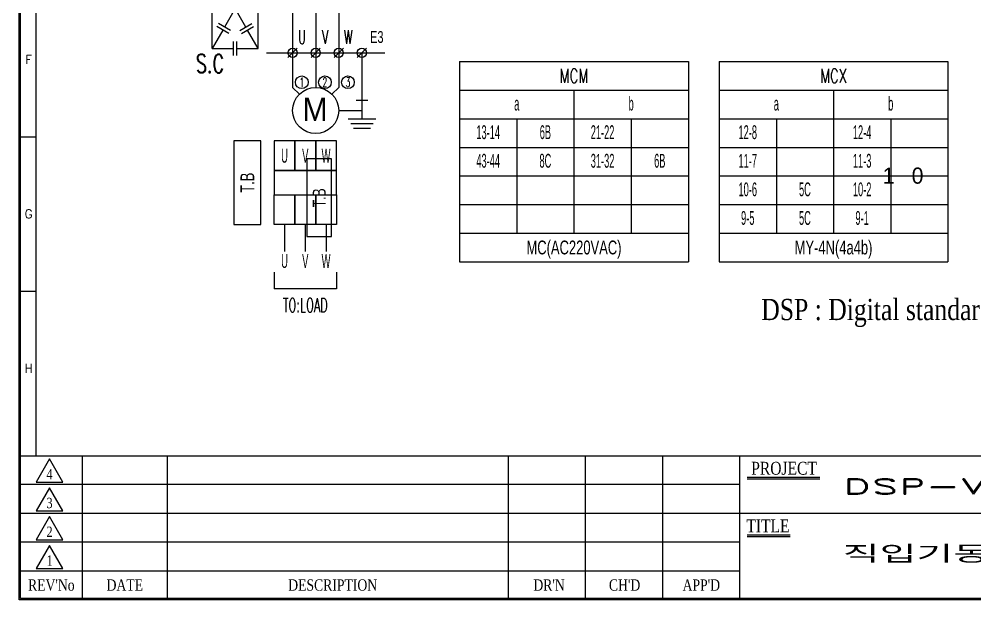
# Model space of a CAD drawing. Header units: millimetres. Extents: x 107 to 2900, y 85 to 3996.
# Drawn here: x 934.2 to 1307.1, y 3391.1 to 3617.7 of the extents above; entities that cross this region are included whole.
import ezdxf
from ezdxf.enums import TextEntityAlignment as Align
from ezdxf.lldxf.tags import DXFTag

# ---------------------------------------------------------------- set-up
doc = ezdxf.new("R2010")
doc.units = ezdxf.units.MM
for name, color, linetype in [('1', 1, 'CENTER'), ('10', 1, 'Continuous'), ('2', 7, 'Continuous'), ('20', 2, 'Continuous'), ('30', 3, 'Continuous'), ('4', 133, 'Continuous'), ('40', 4, 'Continuous'), ('7', 7, 'Continuous'), ('70', 7, 'Continuous'), ('LL', 7, 'Continuous'), ('RED', 1, 'Continuous'), ('TEXT', 6, 'Continuous')]:
    doc.layers.add(name, color=color, linetype=linetype)
doc.styles.add('ghs', font='NGULIM.TTF')
doc.styles.add('ROMANS', font='ROMANS.shx', dxfattribs={"width": 0.7})
doc.styles.add('SD', font='ROMAND.shx', dxfattribs={"width": 0.8})
doc.styles.add('SIMPLEX', font='SIMPLEX')
doc.styles.add('SS', font='batang.ttc', dxfattribs={"width": 0.8})
doc.styles.add('엑스포', font='gulim.ttc')
tags = doc.linetypes.add('CENTER', pattern=[2, 1.25, -0.25, 0.25, -0.25]).pattern_tags.tags
tags[10:11] = [DXFTag(74, 4), DXFTag(75, 0), DXFTag(340, '0'), DXFTag(46, 1.0), DXFTag(50, 0.0), DXFTag(44, 0.0), DXFTag(45, 0.0)]
tags[8:9] = [DXFTag(74, 4), DXFTag(75, 0), DXFTag(340, '0'), DXFTag(46, 1.0), DXFTag(50, 0.0), DXFTag(44, 0.0), DXFTag(45, 0.0)]
tags[6:7] = [DXFTag(74, 4), DXFTag(75, 0), DXFTag(340, '0'), DXFTag(46, 1.0), DXFTag(50, 0.0), DXFTag(44, 0.0), DXFTag(45, 0.0)]
tags[4:5] = [DXFTag(74, 4), DXFTag(75, 0), DXFTag(340, '0'), DXFTag(46, 1.0), DXFTag(50, 0.0), DXFTag(44, 0.0), DXFTag(45, 0.0)]
tags = doc.linetypes.add('HIDDEN', pattern=[0.375, 0.25, -0.125]).pattern_tags.tags
tags[6:7] = [DXFTag(74, 4), DXFTag(75, 0), DXFTag(340, '0'), DXFTag(46, 1.0), DXFTag(50, 0.0), DXFTag(44, 0.0), DXFTag(45, 0.0)]
tags[4:5] = [DXFTag(74, 4), DXFTag(75, 0), DXFTag(340, '0'), DXFTag(46, 1.0), DXFTag(50, 0.0), DXFTag(44, 0.0), DXFTag(45, 0.0)]

# ---------------------------------------------------------------- blocks, each defined once
blk = doc.blocks.new('TB')
at = {"color": 1, "linetype": 'Continuous'}
blk.add_line((-1, -1), (1, 1), dxfattribs=at)
blk.add_circle((0, 0), 1, dxfattribs=at)

msp = doc.modelspace()

# ---------------------------------------------------------------- linework, layer by layer
at = {"color": 0, "linetype": 'Continuous'}
for p, q in [((1015.957, 3612.057), (1011.281, 3614.757)), ((1016.632, 3613.226), (1011.956, 3615.926)), ((1020.281, 3613.226), (1024.957, 3615.926)), ((1020.956, 3612.057), (1025.632, 3614.757)), ((1017.782, 3603.497), (1017.782, 3608.897)), ((1019.132, 3603.497), (1019.132, 3608.897)), ((1039.064, 3602.738), (1042.664, 3606.338)), ((1048.064, 3602.738), (1051.664, 3606.338)), ((1057.064, 3602.738), (1060.664, 3606.338)), ((1065.716, 3586.1), (1070.281, 3586.1)), ((1062.598, 3578.793), (1073.398, 3578.793)), ((1063.638, 3576.993), (1072.359, 3576.993)), ((1064.677, 3575.193), (1071.32, 3575.193))]:
    msp.add_line(p, q, dxfattribs=at)
at = {"color": 0, "linetype": 'CENTER'}
msp.add_line((1030.739, 3604.538), (1076.824, 3604.538), dxfattribs=at)
at = {"color": 0}
for p, q in [((1106.022, 3601.099), (1195.279, 3601.099)), ((1106.022, 3601.099), (1106.022, 3523)), ((1195.279, 3601.099), (1195.279, 3523)), ((1207.294, 3601.099), (1296.55, 3601.099)), ((1207.294, 3601.099), (1207.294, 3523)), ((1296.55, 3601.099), (1296.55, 3523)), ((1106.022, 3589.942), (1195.279, 3589.942)), ((1150.651, 3589.942), (1150.651, 3534.157)), ((1207.294, 3589.942), (1296.55, 3589.942)), ((1251.922, 3589.942), (1251.922, 3534.157)), ((1106.022, 3578.785), (1195.279, 3578.785)), ((1128.336, 3578.785), (1128.336, 3534.157)), ((1172.965, 3578.785), (1172.965, 3534.157)), ((1207.294, 3578.785), (1296.55, 3578.785)), ((1229.608, 3578.785), (1229.608, 3534.157)), ((1274.236, 3578.785), (1274.236, 3534.157)), ((1106.022, 3567.628), (1195.279, 3567.628)), ((1207.294, 3567.628), (1296.55, 3567.628)), ((1106.022, 3556.471), (1195.279, 3556.471)), ((1207.294, 3556.471), (1296.55, 3556.471)), ((1106.022, 3545.314), (1195.279, 3545.314)), ((1207.294, 3545.314), (1296.55, 3545.314)), ((1106.022, 3534.157), (1195.279, 3534.157)), ((1207.294, 3534.157), (1296.55, 3534.157)), ((1106.022, 3523), (1195.279, 3523)), ((1207.294, 3523), (1296.55, 3523))]:
    msp.add_line(p, q, dxfattribs=at)
at = {"color": 0, "linetype": 'Continuous'}
for points in [[(1022.619, 3614.576), (1018.457, 3621.786), (1014.294, 3614.576)], [(1013.619, 3613.407), (1009.457, 3606.197)], [(1019.132, 3606.197), (1027.457, 3606.197), (1023.294, 3613.407)], [(1009.457, 3606.197), (1017.782, 3606.197)]]:
    msp.add_lwpolyline(points, dxfattribs=at)
for centre in [(1040.864, 3604.538), (1049.864, 3604.538), (1058.864, 3604.538)]:
    msp.add_circle(centre, 1.8, dxfattribs=at)
at = {"color": 0}
for centre in [(1044.464, 3593.047), (1053.464, 3593.047), (1062.464, 3593.047)]:
    msp.add_circle(centre, 2.481, dxfattribs=at)
at = {"layer": '1', "color": 0, "linetype": 'Continuous'}
for p, q in [((1040.864, 3604.538), (1040.864, 3591.038)), ((1049.864, 3604.538), (1049.864, 3591.038)), ((1058.864, 3604.538), (1058.864, 3591.038)), ((1043.5, 3588.401), (1040.864, 3591.038)), ((1056.228, 3588.401), (1058.864, 3591.038))]:
    msp.add_line(p, q, dxfattribs=at)
at = {"layer": '10', "color": 7}
for p, q in [((1218.272, 3438.324), (1246.6, 3438.324)), ((1218.272, 3415.836), (1235.01, 3415.836))]:
    msp.add_line(p, q, dxfattribs=at)
for points in [[(946.052, 3446.082), (940.835, 3437.047), (951.268, 3437.047)], [(946.052, 3434.838), (940.835, 3425.803), (951.268, 3425.803)], [(946.052, 3423.594), (940.835, 3414.559), (951.268, 3414.559)], [(946.052, 3412.35), (940.835, 3403.314), (951.268, 3403.314)]]:
    msp.add_lwpolyline(points, close=True, dxfattribs=at)
at = {"layer": '2', "color": 0, "linetype": 'Continuous'}
msp.add_circle((1049.864, 3582.038), 9, dxfattribs=at)
at = {"layer": '20', "color": 7}
msp.add_line((940.784, 3447.295), (940.784, 3926.576), dxfattribs=at)
at = {"layer": '30', "color": 7}
for p, q in [((934.158, 3571.783), (940.784, 3571.783)), ((934.158, 3511.547), (940.784, 3511.547))]:
    msp.add_line(p, q, dxfattribs=at)
at = {"layer": '40', "color": 7}
for p, q in [((958.786, 3447.295), (958.786, 3391.074)), ((991.916, 3447.295), (991.916, 3391.074)), ((1124.907, 3447.295), (1124.907, 3391.074)), ((1155.025, 3447.295), (1155.025, 3391.074)), ((1185.143, 3447.295), (1185.143, 3391.074)), ((1215.262, 3447.295), (1215.262, 3391.074)), ((1215.262, 3436.05), (934.158, 3436.05)), ((1215.262, 3424.806), (934.158, 3424.806)), ((1395.971, 3424.806), (1215.262, 3424.806)), ((1215.262, 3413.562), (934.158, 3413.562)), ((1215.262, 3402.318), (934.158, 3402.318))]:
    msp.add_line(p, q, dxfattribs=at)
at = {"layer": '70', "color": 7}
for p, q in [((934.158, 3447.295), (1697.153, 3447.295)), ((1218.272, 3438.926), (1246.6, 3438.926)), ((1218.272, 3416.438), (1235.01, 3416.438))]:
    msp.add_line(p, q, dxfattribs=at)
for points in [[(1697.153, 3391.074), (934.158, 3391.074), (934.158, 3933.202), (1697.153, 3933.202)], [(1696.551, 3391.676), (934.761, 3391.676), (934.761, 3932.6), (1696.551, 3932.6)]]:
    msp.add_lwpolyline(points, close=True, dxfattribs=at)
at = {"layer": 'LL', "color": 0}
for p, q in [((1040.864, 3660.582), (1040.864, 3604.538)), ((1049.864, 3660.582), (1049.864, 3604.538)), ((1058.864, 3660.582), (1058.864, 3604.538)), ((1009.457, 3606.197), (1009.457, 3642.197)), ((1027.457, 3606.197), (1027.457, 3633.197))]:
    msp.add_line(p, q, dxfattribs=at)
at = {"layer": 'RED', "color": 0, "linetype": 'Continuous'}
for p, q in [((1067.864, 3604.538), (1067.864, 3578.793)), ((1058.864, 3582.038), (1067.864, 3582.038))]:
    msp.add_line(p, q, dxfattribs=at)
at = {"layer": 'RED', "color": 0}
for p, q in [((1056.096, 3563.136), (1046.379, 3563.136)), ((1046.379, 3563.136), (1046.379, 3532.836)), ((1056.096, 3532.836), (1056.096, 3563.136)), ((1046.379, 3532.836), (1056.096, 3532.836))]:
    msp.add_line(p, q, dxfattribs=at)
at = {"layer": 'RED', "color": 0, "linetype": 'HIDDEN'}
for p, q in [((1037.714, 3537.552), (1037.714, 3526.984)), ((1045.814, 3537.552), (1045.814, 3526.984)), ((1053.914, 3537.552), (1053.914, 3526.984)), ((1033.664, 3518.967), (1033.664, 3512.382)), ((1057.964, 3518.967), (1057.964, 3512.382)), ((1057.964, 3512.382), (1033.664, 3512.382))]:
    msp.add_line(p, q, dxfattribs=at)
at = {"layer": 'RED', "color": 0}
for points in [[(1028.438, 3537.552), (1028.438, 3570.148), (1017.985, 3570.148), (1017.985, 3537.552)], [(1041.764, 3558.575), (1041.764, 3570.148), (1033.664, 3570.148), (1033.664, 3558.575)], [(1049.864, 3558.575), (1049.864, 3570.148), (1041.764, 3570.148), (1041.764, 3558.575)], [(1057.964, 3558.575), (1057.964, 3570.148), (1049.864, 3570.148), (1049.864, 3558.575)], [(1057.964, 3549.125), (1057.964, 3558.575), (1033.664, 3558.575), (1033.664, 3549.125)], [(1041.764, 3549.125), (1041.764, 3537.552), (1033.664, 3537.552), (1033.664, 3549.125)], [(1049.864, 3549.125), (1049.864, 3537.552), (1041.764, 3537.552), (1041.764, 3549.125)], [(1057.964, 3549.125), (1057.964, 3537.552), (1049.864, 3537.552), (1049.864, 3549.125)]]:
    msp.add_lwpolyline(points, close=True, dxfattribs=at)

# ---------------------------------------------------------------- block references
at = {"layer": 'RED', "color": 0, "linetype": 'Continuous', "xscale": 1.8, "yscale": 1.8, "zscale": 1.8}
for p in [(1040.864, 3604.538), (1049.864, 3604.538), (1058.864, 3604.538), (1067.864, 3604.538)]:
    msp.add_blockref('TB', p, dxfattribs=at)

# ---------------------------------------------------------------- texts
at = {"color": 0, "linetype": 'ByBlock', "lineweight": 0, "style": 'SS', "width": 0.8}
msp.add_text('DSP : Digital standard Protection 계전기', height=8.28113, dxfattribs=at).set_placement((1223.718, 3500.233))
at = {"color": 7, "linetype": 'Continuous', "style": 'SD', "width": 1.936223}
msp.add_text('DSP-VIP-PS1', height=6.02365, dxfattribs=at).set_placement((1255.523, 3432.297), (1372.504, 3432.297), align=Align.FIT)
at = {"color": 0, "style": 'SS', "width": 1.748476}
msp.add_text('직입기동  System', height=6.02365, dxfattribs=at).set_placement((1255.523, 3406.172), (1372.504, 3406.172), align=Align.FIT)
at = {"layer": '30', "color": 7, "style": 'SIMPLEX'}
for s, p in [('F', (937.873, 3601.902)), ('G', (937.873, 3541.665)), ('H', (937.873, 3481.429))]:
    msp.add_text(s, height=3.413, dxfattribs=at).set_placement(p, align=Align.MIDDLE)
at = {"layer": '4', "color": 0, "linetype": 'Continuous', "style": 'ghs', "width": 0.7}
msp.add_text('E3', height=4.59, dxfattribs=at).set_placement((1073.714, 3610.692), align=Align.MIDDLE)
at = {"layer": '40', "color": 7, "style": 'SS', "width": 0.8}
for s, height, p in [('4', 4.016, (946.026, 3438.129)), ('3', 4.016, (946.026, 3426.885)), ('2', 4.016, (946.026, 3415.641)), ('1', 4.016, (946.026, 3404.397)), ("REV'No", 4.4173, (946.727, 3394.67)), ('DATE', 4.4173, (975.395, 3394.67)), ('DESCRIPTION', 4.41734, (1056.505, 3394.67)), ("DR'N", 4.4173, (1140.929, 3394.658)), ("CH'D", 4.4173, (1170.401, 3394.658)), ("APP'D", 4.4173, (1200.335, 3394.658))]:
    msp.add_text(s, height=height, dxfattribs=at).set_placement(p, align=Align.CENTER)
at = {"layer": '7', "color": 0, "linetype": 'Continuous', "style": '엑스포'}
msp.add_text('M', height=9, dxfattribs=at).set_placement((1049.603, 3582.486), align=Align.MIDDLE)
at = {"layer": '70', "color": 0, "style": '엑스포'}
for s, p in [('1', (1273.432, 3556.612)), ('0', (1284.71, 3556.612))]:
    msp.add_text(s, height=6.3, dxfattribs=at).set_placement(p, align=Align.MIDDLE)
at = {"layer": '70', "color": 7, "style": 'SS', "width": 0.8}
for s, p in [('PROJECT', (1232.625, 3439.923)), ('TITLE', (1226.329, 3417.434))]:
    msp.add_text(s, height=5.0197, dxfattribs=at).set_placement(p, align=Align.CENTER)
at = {"layer": 'LL', "color": 0, "style": 'ROMANS', "width": 0.6}
for s, height, p in [('U', 5.4, (1044.552, 3610.73)), ('V', 5.4, (1053.552, 3610.73)), ('W', 5.4, (1062.552, 3610.73)), ('1', 3.6, (1044.464, 3593.047)), ('2', 3.6, (1053.464, 3593.047)), ('3', 3.6, (1062.464, 3593.047))]:
    msp.add_text(s, height=height, dxfattribs=at).set_placement(p, align=Align.MIDDLE)
at = {"layer": 'LL', "color": 0, "style": 'ROMANS', "width": 0.7}
msp.add_text('S.C', height=7.2, dxfattribs=at).set_placement((1003.141, 3596.722))
at = {"layer": 'TEXT', "color": 0}
for s, style, width, p in [('MCM', 'ROMANS', 0.7, (1150.651, 3595.52)), ('MCX', 'ROMANS', 0.7, (1251.922, 3595.52)), ('b', 'ghs', 0.5, (1172.965, 3584.723)), ('b', 'ghs', 0.5, (1274.236, 3584.723)), ('a', 'ghs', 0.5, (1128.336, 3584.723)), ('a', 'ghs', 0.5, (1229.608, 3584.723)), ('13-14', 'ghs', 0.5, (1117.179, 3573.566)), ('6B', 'ghs', 0.5, (1139.493, 3573.566)), ('21-22', 'ghs', 0.5, (1161.808, 3573.566)), ('12-8', 'ghs', 0.5, (1218.451, 3573.566)), ('12-4', 'ghs', 0.5, (1263.079, 3573.566)), ('43-44', 'ghs', 0.5, (1117.179, 3562.409)), ('8C', 'ghs', 0.5, (1139.493, 3562.409)), ('31-32', 'ghs', 0.5, (1161.808, 3562.409)), ('6B', 'ghs', 0.5, (1184.122, 3562.409)), ('11-7', 'ghs', 0.5, (1218.451, 3562.409)), ('11-3', 'ghs', 0.5, (1263.079, 3562.409)), ('10-6', 'ghs', 0.5, (1218.451, 3551.252)), ('5C', 'ghs', 0.5, (1240.765, 3551.252)), ('10-2', 'ghs', 0.5, (1263.079, 3551.252)), ('9-5', 'ghs', 0.5, (1218.451, 3540.095)), ('5C', 'ghs', 0.5, (1240.765, 3540.095)), ('9-1', 'ghs', 0.5, (1263.079, 3540.095)), ('MC(AC220VAC)', 'ghs', 0.7, (1150.651, 3528.578)), ('MY-4N(4a4b)', 'ghs', 0.7, (1251.922, 3528.578)), ('TO:LOAD', 'ROMANS', 0.6, (1045.814, 3506.077))]:
    msp.add_text(s, height=5.4, dxfattribs=dict(at, style=style, width=width)).set_placement(p, align=Align.MIDDLE_CENTER)
at = {"layer": 'TEXT', "color": 0, "style": 'ghs', "width": 0.5}
for s, p in [('U', (1037.714, 3564.361)), ('V', (1045.814, 3564.361)), ('W', (1053.914, 3564.361)), ('U', (1037.714, 3523.281)), ('V', (1045.814, 3523.281)), ('W', (1053.914, 3523.281))]:
    msp.add_text(s, height=5.469, dxfattribs=at).set_placement(p, align=Align.MIDDLE)
at = {"layer": 'TEXT', "color": 0, "style": 'ghs', "width": 0.7}
for height, p in [(5.4, (1023.212, 3553.85)), (5.0197, (1051.237, 3547.986))]:
    msp.add_text('T.B', height=height, rotation=90, dxfattribs=at).set_placement(p, align=Align.MIDDLE_CENTER)

doc.saveas('drawing.dxf')
